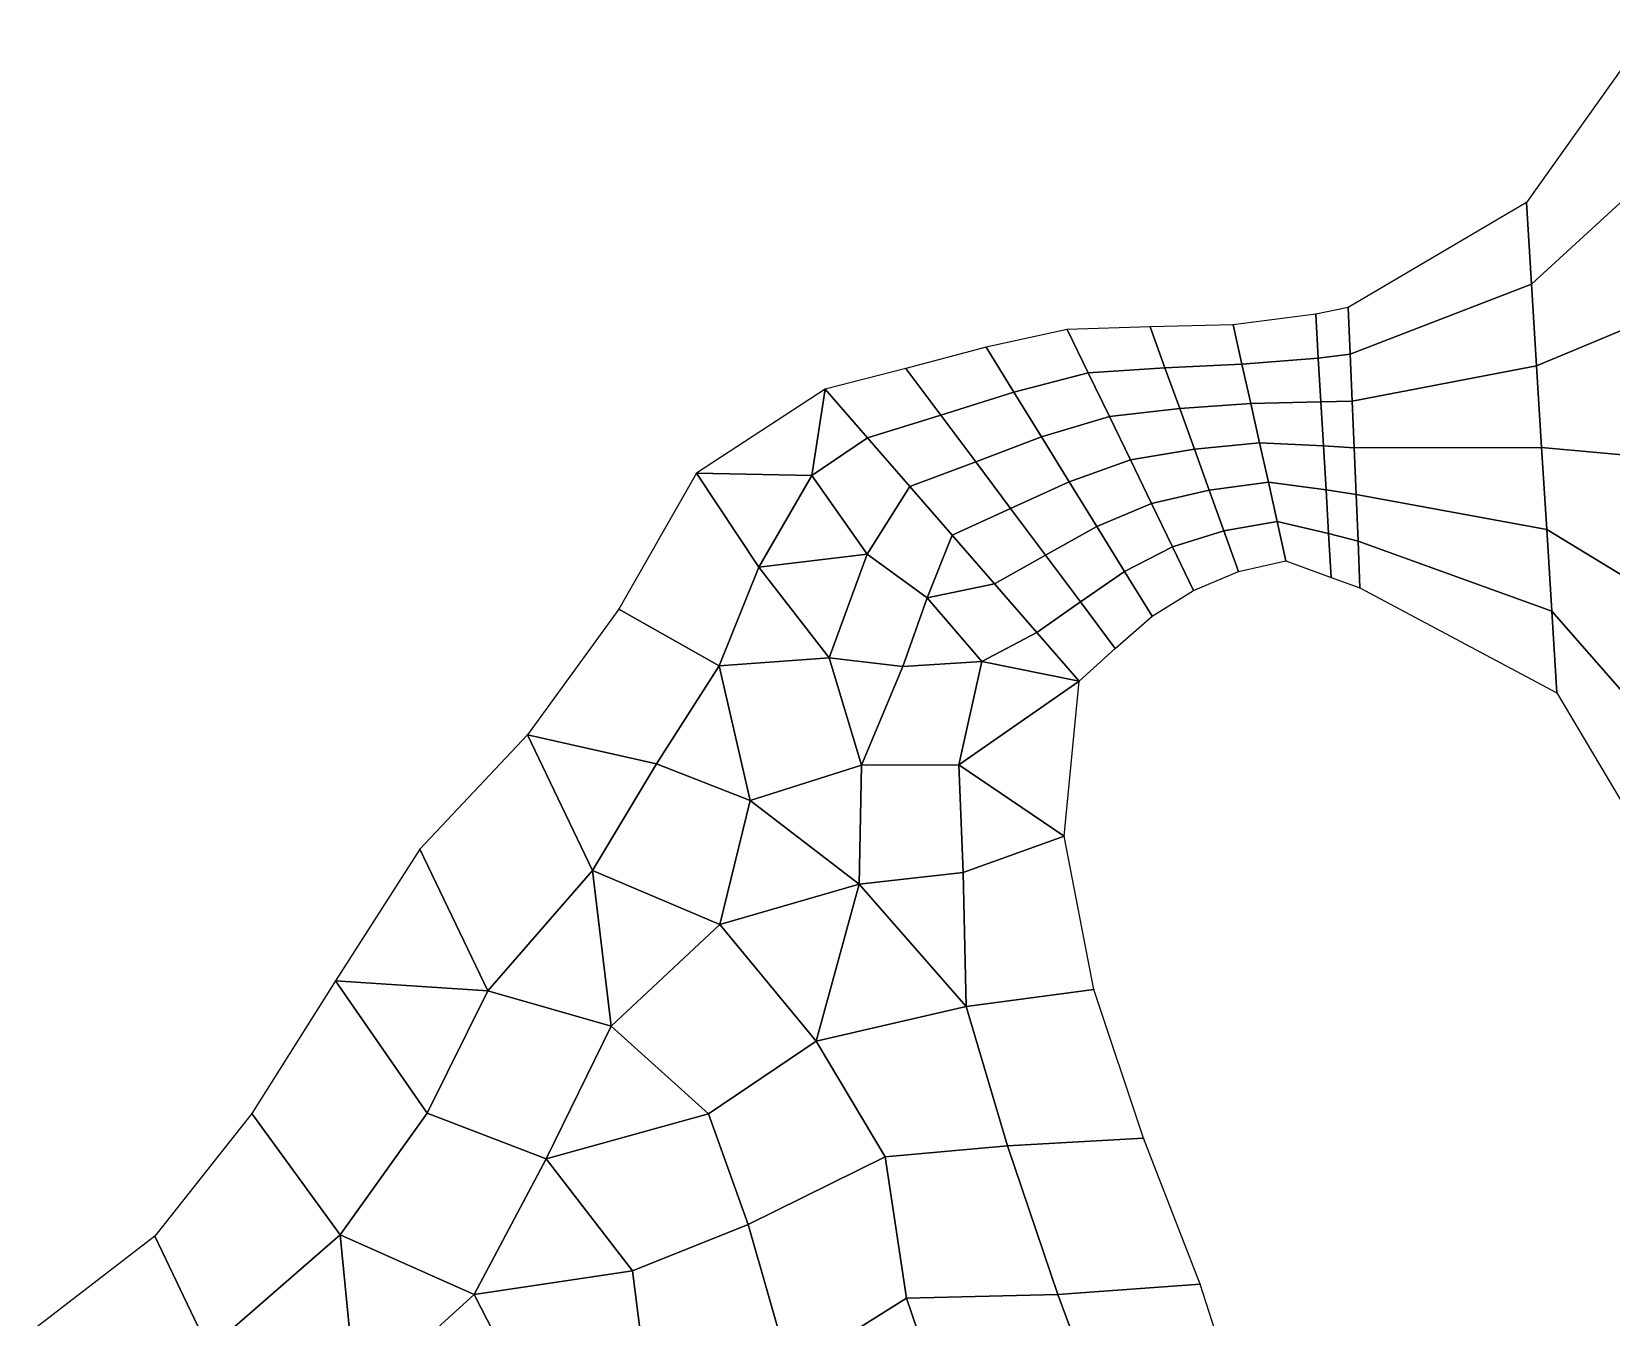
# Model space of a CAD drawing. Extents: x 380827 to 407438, y 6452886 to 6483357.
# Drawn here: x 390083 to 391290, y 6462363 to 6463345 of the extents above; entities that cross this region are included whole.
import ezdxf

# ---------------------------------------------------------------- set-up
doc = ezdxf.new("R2010")
doc.units = 0
for name, color, linetype in [('MESH_BOUND', 25, 'CONTINUOUS'), ('MESH_ELEMS', 18, 'CONTINUOUS'), ('MESH_NDSTRNGS', 17, 'CONTINUOUS'), ('MESH_NODES', 18, 'CONTINUOUS')]:
    doc.layers.add(name, color=color, linetype=linetype)

msp = doc.modelspace()

# ---------------------------------------------------------------- linework, layer by layer
at = {"layer": 'MESH_BOUND', "color": 25}
for points in [[(391317.886, 6463345.46, -2.124), (391224.985, 6463214.9, -2.632)], [(391224.985, 6463214.9, -2.632), (391088.829, 6463134.59, -2.889)], [(391063.9, 6463129.5, -2.821), (391000.827, 6463121.39, -3.135)], [(391088.829, 6463134.59, -2.889), (391063.9, 6463129.5, -2.821)], [(390874.069, 6463117.91, -0.958), (390812.193, 6463104.23, -0.281)], [(390937.513, 6463119.81, -1.956), (390874.069, 6463117.91, -0.958)], [(391000.827, 6463121.39, -3.135), (390937.513, 6463119.81, -1.956)], [(390812.193, 6463104.23, -0.281), (390750.709, 6463087.99, -0.161)], [(390750.709, 6463087.99, -0.161), (390689.127, 6463072.13, -0.442)], [(390689.127, 6463072.13, -0.442), (390590.821, 6463008.12, -0.311)], [(390590.821, 6463008.12, -0.311), (390531.254, 6462904.11, -0.083)], [(391004.88, 6462932.84, -0.31), (391041.219, 6462940.96, -0.721)], [(391041.219, 6462940.96, -0.721), (391075.8, 6462928.4, -0.031)], [(390970.495, 6462918.48, -0.034), (391004.88, 6462932.84, -0.31)], [(391075.8, 6462928.4, -0.031), (391097.754, 6462920.41, -1.602)], [(390938.866, 6462898.76, 0.015), (390970.495, 6462918.48, -0.034)], [(391097.754, 6462920.41, -1.602), (391248.228, 6462840.23, -1.439)], [(390531.254, 6462904.11, -0.083), (390461.528, 6462808.01, 0.037)], [(390910.789, 6462874.19, 0.039), (390938.866, 6462898.76, 0.015)], [(390883.161, 6462849.11, 0.016), (390910.789, 6462874.19, 0.039)], [(390871.577, 6462730.67, 0.098), (390883.161, 6462849.11, 0.016)], [(391248.228, 6462840.23, -1.439), (391335.585, 6462693.36, -1.103)], [(390461.528, 6462808.01, 0.037), (390379.227, 6462720.83, -0.17)], [(390894.454, 6462613.44, 0.018), (390871.577, 6462730.67, 0.098)], [(390379.227, 6462720.83, -0.17), (390314.745, 6462620.17, -0.428)], [(390314.745, 6462620.17, -0.428), (390250.999, 6462518.67, -0.358)], [(390932.291, 6462499.9, 0.017), (390894.454, 6462613.44, 0.018)], [(390250.999, 6462518.67, -0.358), (390176.634, 6462425.11, -0.149)], [(390975.648, 6462388.3, 0.007), (390932.291, 6462499.9, 0.017)], [(390176.634, 6462425.11, -0.149), (390082.571, 6462352.38, 0.027)], [(391012.266, 6462274.36, -0.077), (390975.648, 6462388.3, 0.007)]]:
    msp.add_polyline3d(points, dxfattribs=at)
at = {"layer": 'MESH_ELEMS', "color": 178}
for points in [[(391224.985, 6463214.9, -2.632), (391228.859, 6463152.45, -3.127), (391320.836, 6463236.78, -2.567), (391317.886, 6463345.46, -2.124)], [(391228.859, 6463152.45, -3.127), (391232.733, 6463090.01, -3.814), (391323.786, 6463128.1, -3.136), (391320.836, 6463236.78, -2.567)], [(391088.829, 6463134.59, -2.889), (391090.317, 6463098.89, -3.387), (391228.859, 6463152.45, -3.127), (391224.985, 6463214.9, -2.632)], [(391090.317, 6463098.89, -3.387), (391091.804, 6463063.2, -4.091), (391232.733, 6463090.01, -3.814), (391228.859, 6463152.45, -3.127)], [(391000.827, 6463121.39, -3.135), (391007.559, 6463091.32, -4.03), (391065.883, 6463095.98, -4.341), (391063.9, 6463129.5, -2.821)], [(391063.9, 6463129.5, -2.821), (391065.883, 6463095.98, -4.341), (391090.317, 6463098.89, -3.387), (391088.829, 6463134.59, -2.889)], [(390812.193, 6463104.23, -0.281), (390833.305, 6463069.98, -3.187), (390890.14, 6463084.67, -3.655), (390874.069, 6463117.91, -0.958)], [(390874.069, 6463117.91, -0.958), (390890.14, 6463084.67, -3.655), (390948.741, 6463088.65, -3.891), (390937.513, 6463119.81, -1.956)], [(390937.513, 6463119.81, -1.956), (390948.741, 6463088.65, -3.891), (391007.559, 6463091.32, -4.03), (391000.827, 6463121.39, -3.135)], [(391232.733, 6463090.01, -3.814), (391236.606, 6463027.56, -3.686), (391326.735, 6463019.41, -2.923), (391323.786, 6463128.1, -3.136)], [(390750.709, 6463087.99, -0.161), (390777.389, 6463052.36, -2.787), (390833.305, 6463069.98, -3.187), (390812.193, 6463104.23, -0.281)], [(391007.559, 6463091.32, -4.03), (391014.291, 6463061.24, -4.407), (391067.867, 6463062.47, -4.965), (391065.883, 6463095.98, -4.341)], [(391065.883, 6463095.98, -4.341), (391067.867, 6463062.47, -4.965), (391091.804, 6463063.2, -4.091), (391090.317, 6463098.89, -3.387)], [(390689.127, 6463072.13, -0.442), (390721.466, 6463034.96, -2.557), (390777.389, 6463052.36, -2.787), (390750.709, 6463087.99, -0.161)], [(390833.305, 6463069.98, -3.187), (390854.417, 6463035.74, -4.205), (390906.211, 6463051.43, -4.132), (390890.14, 6463084.67, -3.655)], [(390890.14, 6463084.67, -3.655), (390906.211, 6463051.43, -4.132), (390959.969, 6463057.49, -4.255), (390948.741, 6463088.65, -3.891)], [(390948.741, 6463088.65, -3.891), (390959.969, 6463057.49, -4.255), (391014.291, 6463061.24, -4.407), (391007.559, 6463091.32, -4.03)], [(391091.804, 6463063.2, -4.091), (391093.292, 6463027.5, -3.995), (391236.606, 6463027.56, -3.686), (391232.733, 6463090.01, -3.814)], [(390689.127, 6463072.13, -0.442), (390590.821, 6463008.12, -0.311), (390678.749, 6463006.31, -2.663), (390689.127, 6463072.13, -0.442)], [(390721.466, 6463034.96, -2.557), (390689.127, 6463072.13, -0.442), (390678.749, 6463006.31, -2.663), (390721.466, 6463034.96, -2.557)], [(390777.389, 6463052.36, -2.787), (390804.069, 6463016.72, -4.23), (390854.417, 6463035.74, -4.205), (390833.305, 6463069.98, -3.187)], [(390906.211, 6463051.43, -4.132), (390922.282, 6463018.19, -4.19), (390971.196, 6463026.33, -4.014), (390959.969, 6463057.49, -4.255)], [(390959.969, 6463057.49, -4.255), (390971.196, 6463026.33, -4.014), (391021.023, 6463031.17, -4.437), (391014.291, 6463061.24, -4.407)], [(391014.291, 6463061.24, -4.407), (391021.023, 6463031.17, -4.437), (391069.85, 6463028.95, -4.696), (391067.867, 6463062.47, -4.965)], [(391067.867, 6463062.47, -4.965), (391069.85, 6463028.95, -4.696), (391093.292, 6463027.5, -3.995), (391091.804, 6463063.2, -4.091)], [(390721.466, 6463034.96, -2.557), (390753.805, 6462997.79, -4.132), (390804.069, 6463016.72, -4.23), (390777.389, 6463052.36, -2.787)], [(390875.529, 6463001.49, -4.098), (390922.282, 6463018.19, -4.19), (390906.211, 6463051.43, -4.132), (390854.417, 6463035.74, -4.205)], [(390678.749, 6463006.31, -2.663), (390721.235, 6462946.1, -4.288), (390753.805, 6462997.79, -4.132), (390721.466, 6463034.96, -2.557)], [(390804.069, 6463016.72, -4.23), (390830.749, 6462981.09, -4.052), (390875.529, 6463001.49, -4.098), (390854.417, 6463035.74, -4.205)], [(390922.282, 6463018.19, -4.19), (390938.353, 6462984.96, -3.526), (390982.424, 6462995.17, -3.832), (390971.196, 6463026.33, -4.014)], [(390971.196, 6463026.33, -4.014), (390982.424, 6462995.17, -3.832), (391027.755, 6463001.1, -4.386), (391021.023, 6463031.17, -4.437)], [(391021.023, 6463031.17, -4.437), (391027.755, 6463001.1, -4.386), (391071.833, 6462995.43, -4.368), (391069.85, 6463028.95, -4.696)], [(391069.85, 6463028.95, -4.696), (391071.833, 6462995.43, -4.368), (391094.779, 6462991.8, -3.134), (391093.292, 6463027.5, -3.995)], [(391093.292, 6463027.5, -3.995), (391094.779, 6462991.8, -3.134), (391240.48, 6462965.12, -2.833), (391236.606, 6463027.56, -3.686)], [(391236.606, 6463027.56, -3.686), (391240.48, 6462965.12, -2.833), (391329.685, 6462910.73, -2.143), (391326.735, 6463019.41, -2.923)], [(390531.254, 6462904.11, -0.083), (390607.959, 6462860.95, -4.396), (390638.221, 6462936.27, -3.872), (390590.821, 6463008.12, -0.311)], [(390678.749, 6463006.31, -2.663), (390590.821, 6463008.12, -0.311), (390638.221, 6462936.27, -3.872), (390678.749, 6463006.31, -2.663)], [(390753.805, 6462997.79, -4.132), (390786.144, 6462960.62, -4.058), (390830.749, 6462981.09, -4.052), (390804.069, 6463016.72, -4.23)], [(390875.529, 6463001.49, -4.098), (390896.641, 6462967.25, -3.499), (390938.353, 6462984.96, -3.526), (390922.282, 6463018.19, -4.19)], [(390678.749, 6463006.31, -2.663), (390638.221, 6462936.27, -3.872), (390721.235, 6462946.1, -4.288), (390678.749, 6463006.31, -2.663)], [(390721.235, 6462946.1, -4.288), (390767.092, 6462912.85, -3.617), (390786.144, 6462960.62, -4.058), (390753.805, 6462997.79, -4.132)], [(390857.429, 6462945.45, -3.167), (390896.641, 6462967.25, -3.499), (390875.529, 6463001.49, -4.098), (390830.749, 6462981.09, -4.052)], [(390982.424, 6462995.17, -3.832), (390993.652, 6462964.01, -2.571), (391034.487, 6462971.03, -3.426), (391027.755, 6463001.1, -4.386)], [(391027.755, 6463001.1, -4.386), (391034.487, 6462971.03, -3.426), (391073.817, 6462961.92, -1.132), (391071.833, 6462995.43, -4.368)], [(390896.641, 6462967.25, -3.499), (390917.754, 6462933.01, -2.36), (390954.424, 6462951.72, -2.002), (390938.353, 6462984.96, -3.526)], [(390938.353, 6462984.96, -3.526), (390954.424, 6462951.72, -2.002), (390993.652, 6462964.01, -2.571), (390982.424, 6462995.17, -3.832)], [(391071.833, 6462995.43, -4.368), (391073.817, 6462961.92, -1.132), (391096.267, 6462956.11, -2.088), (391094.779, 6462991.8, -3.134)], [(391094.779, 6462991.8, -3.134), (391096.267, 6462956.11, -2.088), (391244.354, 6462902.67, -1.87), (391240.48, 6462965.12, -2.833)], [(390786.144, 6462960.62, -4.058), (390818.483, 6462923.45, -3.167), (390857.429, 6462945.45, -3.167), (390830.749, 6462981.09, -4.052)], [(390786.144, 6462960.62, -4.058), (390767.092, 6462912.85, -3.617), (390818.483, 6462923.45, -3.167), (390786.144, 6462960.62, -4.058)], [(390857.429, 6462945.45, -3.167), (390884.109, 6462909.82, -2.329), (390917.754, 6462933.01, -2.36), (390896.641, 6462967.25, -3.499)], [(390954.424, 6462951.72, -2.002), (390970.495, 6462918.48, -0.034), (391004.88, 6462932.84, -0.31), (390993.652, 6462964.01, -2.571)], [(390993.652, 6462964.01, -2.571), (391004.88, 6462932.84, -0.31), (391041.219, 6462940.96, -0.721), (391034.487, 6462971.03, -3.426)], [(391034.487, 6462971.03, -3.426), (391041.219, 6462940.96, -0.721), (391075.8, 6462928.4, -0.031), (391073.817, 6462961.92, -1.132)], [(391073.817, 6462961.92, -1.132), (391075.8, 6462928.4, -0.031), (391097.754, 6462920.41, -1.602), (391096.267, 6462956.11, -2.088)], [(391240.48, 6462965.12, -2.833), (391244.354, 6462902.67, -1.87), (391332.635, 6462802.05, -1.403), (391329.685, 6462910.73, -2.143)], [(390917.754, 6462933.01, -2.36), (390938.866, 6462898.76, 0.015), (390970.495, 6462918.48, -0.034), (390954.424, 6462951.72, -2.002)], [(391096.267, 6462956.11, -2.088), (391097.754, 6462920.41, -1.602), (391248.228, 6462840.23, -1.439), (391244.354, 6462902.67, -1.87)], [(390638.221, 6462936.27, -3.872), (390607.959, 6462860.95, -4.396), (390692.121, 6462866.89, -3.759), (390638.221, 6462936.27, -3.872)], [(390721.235, 6462946.1, -4.288), (390638.221, 6462936.27, -3.872), (390692.121, 6462866.89, -3.759), (390721.235, 6462946.1, -4.288)], [(390692.121, 6462866.89, -3.759), (390748.296, 6462860.46, -3.328), (390767.092, 6462912.85, -3.617), (390721.235, 6462946.1, -4.288)], [(390850.822, 6462886.28, -2.348), (390884.109, 6462909.82, -2.329), (390857.429, 6462945.45, -3.167), (390818.483, 6462923.45, -3.167)], [(390808.833, 6462864.09, -2.323), (390850.822, 6462886.28, -2.348), (390818.483, 6462923.45, -3.167), (390767.092, 6462912.85, -3.617)], [(390884.109, 6462909.82, -2.329), (390910.789, 6462874.19, 0.039), (390938.866, 6462898.76, 0.015), (390917.754, 6462933.01, -2.36)], [(390767.092, 6462912.85, -3.617), (390748.296, 6462860.46, -3.328), (390808.833, 6462864.09, -2.323), (390767.092, 6462912.85, -3.617)], [(390461.528, 6462808.01, 0.037), (390560.077, 6462786.09, -4.473), (390607.959, 6462860.95, -4.396), (390531.254, 6462904.11, -0.083)], [(390910.789, 6462874.19, 0.039), (390884.109, 6462909.82, -2.329), (390850.822, 6462886.28, -2.348), (390883.161, 6462849.11, 0.016)], [(391244.354, 6462902.67, -1.87), (391248.228, 6462840.23, -1.439), (391335.585, 6462693.36, -1.103), (391332.635, 6462802.05, -1.403)], [(390850.822, 6462886.28, -2.348), (390808.833, 6462864.09, -2.323), (390883.161, 6462849.11, 0.016), (390850.822, 6462886.28, -2.348)], [(390631.732, 6462757.88, -3.402), (390716.85, 6462784.94, -2.172), (390692.121, 6462866.89, -3.759), (390607.959, 6462860.95, -4.396)], [(390748.296, 6462860.46, -3.328), (390692.121, 6462866.89, -3.759), (390716.85, 6462784.94, -2.172), (390748.296, 6462860.46, -3.328)], [(390716.85, 6462784.94, -2.172), (390791.267, 6462785.08, -2.02), (390808.833, 6462864.09, -2.323), (390748.296, 6462860.46, -3.328)], [(390808.833, 6462864.09, -2.323), (390791.267, 6462785.08, -2.02), (390883.161, 6462849.11, 0.016), (390808.833, 6462864.09, -2.323)], [(390607.959, 6462860.95, -4.396), (390560.077, 6462786.09, -4.473), (390631.732, 6462757.88, -3.402), (390607.959, 6462860.95, -4.396)], [(390883.161, 6462849.11, 0.016), (390791.267, 6462785.08, -2.02), (390871.577, 6462730.67, 0.098), (390883.161, 6462849.11, 0.016)], [(390379.227, 6462720.83, -0.17), (390431.14, 6462612.41, -4.646), (390511.308, 6462704.49, -4.44), (390461.528, 6462808.01, 0.037)], [(390560.077, 6462786.09, -4.473), (390461.528, 6462808.01, 0.037), (390511.308, 6462704.49, -4.44), (390560.077, 6462786.09, -4.473)], [(390511.308, 6462704.49, -4.44), (390608.451, 6462663.13, -2.102), (390631.732, 6462757.88, -3.402), (390560.077, 6462786.09, -4.473)], [(390716.85, 6462784.94, -2.172), (390631.732, 6462757.88, -3.402), (390715.041, 6462694.11, -1.992), (390716.85, 6462784.94, -2.172)], [(390715.041, 6462694.11, -1.992), (390794.381, 6462702.82, -1.702), (390791.267, 6462785.08, -2.02), (390716.85, 6462784.94, -2.172)], [(390791.267, 6462785.08, -2.02), (390794.381, 6462702.82, -1.702), (390871.577, 6462730.67, 0.098), (390791.267, 6462785.08, -2.02)], [(390631.732, 6462757.88, -3.402), (390608.451, 6462663.13, -2.102), (390715.041, 6462694.11, -1.992), (390631.732, 6462757.88, -3.402)], [(390796.765, 6462600.54, -1.867), (390894.454, 6462613.44, 0.018), (390871.577, 6462730.67, 0.098), (390794.381, 6462702.82, -1.702)], [(390379.227, 6462720.83, -0.17), (390314.745, 6462620.17, -0.428), (390431.14, 6462612.41, -4.646), (390379.227, 6462720.83, -0.17)], [(390511.308, 6462704.49, -4.44), (390431.14, 6462612.41, -4.646), (390525.41, 6462585.59, -2.895), (390511.308, 6462704.49, -4.44)], [(390608.451, 6462663.13, -2.102), (390511.308, 6462704.49, -4.44), (390525.41, 6462585.59, -2.895), (390608.451, 6462663.13, -2.102)], [(390715.041, 6462694.11, -1.992), (390608.451, 6462663.13, -2.102), (390682.287, 6462573.99, -1.561), (390715.041, 6462694.11, -1.992)], [(390715.041, 6462694.11, -1.992), (390682.287, 6462573.99, -1.561), (390796.765, 6462600.54, -1.867), (390715.041, 6462694.11, -1.992)], [(390794.381, 6462702.82, -1.702), (390715.041, 6462694.11, -1.992), (390796.765, 6462600.54, -1.867), (390794.381, 6462702.82, -1.702)], [(390525.41, 6462585.59, -2.895), (390599.814, 6462518.62, -2.009), (390682.287, 6462573.99, -1.561), (390608.451, 6462663.13, -2.102)], [(390250.999, 6462518.67, -0.358), (390318.469, 6462426, -4.719), (390384.919, 6462519, -4.558), (390314.745, 6462620.17, -0.428)], [(390431.14, 6462612.41, -4.646), (390314.745, 6462620.17, -0.428), (390384.919, 6462519, -4.558), (390431.14, 6462612.41, -4.646)], [(390384.919, 6462519, -4.558), (390475.754, 6462484.13, -2.208), (390525.41, 6462585.59, -2.895), (390431.14, 6462612.41, -4.646)], [(390796.765, 6462600.54, -1.867), (390828.393, 6462494.04, -1.778), (390932.291, 6462499.9, 0.017), (390894.454, 6462613.44, 0.018)], [(390682.287, 6462573.99, -1.561), (390734.825, 6462485.62, -1.77), (390828.393, 6462494.04, -1.778), (390796.765, 6462600.54, -1.867)], [(390599.814, 6462518.62, -2.009), (390525.41, 6462585.59, -2.895), (390475.754, 6462484.13, -2.208), (390599.814, 6462518.62, -2.009)], [(390599.814, 6462518.62, -2.009), (390630.304, 6462433.95, -1.959), (390734.825, 6462485.62, -1.77), (390682.287, 6462573.99, -1.561)], [(390176.634, 6462425.11, -0.149), (390218.103, 6462338.73, -5.791), (390318.469, 6462426, -4.719), (390250.999, 6462518.67, -0.358)], [(390318.469, 6462426, -4.719), (390420.833, 6462380.59, -1.955), (390475.754, 6462484.13, -2.208), (390384.919, 6462519, -4.558)], [(390541.717, 6462398.46, -1.333), (390630.304, 6462433.95, -1.959), (390599.814, 6462518.62, -2.009), (390475.754, 6462484.13, -2.208)], [(390734.825, 6462485.62, -1.77), (390751.188, 6462377.77, -1.643), (390866.891, 6462380.52, -2.031), (390828.393, 6462494.04, -1.778)], [(390828.393, 6462494.04, -1.778), (390866.891, 6462380.52, -2.031), (390975.648, 6462388.3, 0.007), (390932.291, 6462499.9, 0.017)], [(390541.717, 6462398.46, -1.333), (390475.754, 6462484.13, -2.208), (390420.833, 6462380.59, -1.955), (390541.717, 6462398.46, -1.333)], [(390630.304, 6462433.95, -1.959), (390662.284, 6462321.93, -1.923), (390751.188, 6462377.77, -1.643), (390734.825, 6462485.62, -1.77)], [(390552.586, 6462314.19, -1.791), (390662.284, 6462321.93, -1.923), (390630.304, 6462433.95, -1.959), (390541.717, 6462398.46, -1.333)], [(390119.684, 6462261.46, -6.292), (390218.103, 6462338.73, -5.791), (390176.634, 6462425.11, -0.149), (390082.571, 6462352.38, 0.027)], [(390318.469, 6462426, -4.719), (390218.103, 6462338.73, -5.791), (390330.86, 6462298.7, -2.246), (390318.469, 6462426, -4.719)], [(390420.833, 6462380.59, -1.955), (390318.469, 6462426, -4.719), (390330.86, 6462298.7, -2.246), (390420.833, 6462380.59, -1.955)], [(390465.932, 6462292.57, -0.734), (390552.586, 6462314.19, -1.791), (390541.717, 6462398.46, -1.333), (390420.833, 6462380.59, -1.955)], [(390330.86, 6462298.7, -2.246), (390381.684, 6462230.43, -0.938), (390465.932, 6462292.57, -0.734), (390420.833, 6462380.59, -1.955)], [(390751.188, 6462377.77, -1.643), (390789.625, 6462264.64, -2.779), (390911.132, 6462261.36, -2.345), (390866.891, 6462380.52, -2.031)], [(390911.132, 6462261.36, -2.345), (391012.266, 6462274.36, -0.077), (390975.648, 6462388.3, 0.007), (390866.891, 6462380.52, -2.031)], [(390662.284, 6462321.93, -1.923), (390703.491, 6462204.7, -2.062), (390789.625, 6462264.64, -2.779), (390751.188, 6462377.77, -1.643)]]:
    msp.add_3dface(points, dxfattribs=at)
at = {"layer": 'MESH_NDSTRNGS', "color": 17}
for points in [[(391063.9, 6463129.5, -2.821), (391065.883, 6463095.98, -4.341)], [(391065.883, 6463095.98, -4.341), (391067.867, 6463062.47, -4.965)], [(391067.867, 6463062.47, -4.965), (391069.85, 6463028.95, -4.696)], [(391069.85, 6463028.95, -4.696), (391071.833, 6462995.43, -4.368)], [(391071.833, 6462995.43, -4.368), (391073.817, 6462961.92, -1.132)], [(391073.817, 6462961.92, -1.132), (391075.8, 6462928.4, -0.031)]]:
    msp.add_polyline3d(points, dxfattribs=at)
for p in [(391063.9, 6463129.5, -2.821), (391065.883, 6463095.98, -4.341), (391067.867, 6463062.47, -4.965), (391069.85, 6463028.95, -4.696), (391071.833, 6462995.43, -4.368), (391073.817, 6462961.92, -1.132), (391075.8, 6462928.4, -0.031)]:
    msp.add_point(p, dxfattribs=at)
at = {"layer": 'MESH_NODES', "color": 18}
for p in [(391224.985, 6463214.9, -2.632), (391228.859, 6463152.45, -3.127), (391063.9, 6463129.5, -2.821), (391088.829, 6463134.59, -2.889), (390874.069, 6463117.91, -0.958), (390937.513, 6463119.81, -1.956), (391000.827, 6463121.39, -3.135), (390812.193, 6463104.23, -0.281), (391065.883, 6463095.98, -4.341), (391090.317, 6463098.89, -3.387), (390750.709, 6463087.99, -0.161), (390890.14, 6463084.67, -3.655), (390948.741, 6463088.65, -3.891), (391007.559, 6463091.32, -4.03), (391232.733, 6463090.01, -3.814), (390689.127, 6463072.13, -0.442), (390833.305, 6463069.98, -3.187), (390959.969, 6463057.49, -4.255), (391014.291, 6463061.24, -4.407), (391067.867, 6463062.47, -4.965), (391091.804, 6463063.2, -4.091), (390777.389, 6463052.36, -2.787), (390906.211, 6463051.43, -4.132), (390721.466, 6463034.96, -2.557), (390854.417, 6463035.74, -4.205), (390971.196, 6463026.33, -4.014), (391021.023, 6463031.17, -4.437), (391069.85, 6463028.95, -4.696), (391093.292, 6463027.5, -3.995), (391236.606, 6463027.56, -3.686), (390590.821, 6463008.12, -0.311), (390804.069, 6463016.72, -4.23), (390922.282, 6463018.19, -4.19), (390678.749, 6463006.31, -2.663), (390753.805, 6462997.79, -4.132), (390875.529, 6463001.49, -4.098), (391027.755, 6463001.1, -4.386), (390938.353, 6462984.96, -3.526), (390982.424, 6462995.17, -3.832), (391071.833, 6462995.43, -4.368), (391094.779, 6462991.8, -3.134), (390830.749, 6462981.09, -4.052), (390786.144, 6462960.62, -4.058), (390896.641, 6462967.25, -3.499), (390993.652, 6462964.01, -2.571), (391034.487, 6462971.03, -3.426), (391073.817, 6462961.92, -1.132), (391240.48, 6462965.12, -2.833), (390954.424, 6462951.72, -2.002), (391096.267, 6462956.11, -2.088), (390638.221, 6462936.27, -3.872), (390721.235, 6462946.1, -4.288), (390857.429, 6462945.45, -3.167), (391041.219, 6462940.96, -0.721), (390818.483, 6462923.45, -3.167), (390917.754, 6462933.01, -2.36), (391004.88, 6462932.84, -0.31), (391075.8, 6462928.4, -0.031), (390767.092, 6462912.85, -3.617), (390970.495, 6462918.48, -0.034), (391097.754, 6462920.41, -1.602), (390531.254, 6462904.11, -0.083), (390884.109, 6462909.82, -2.329), (391244.354, 6462902.67, -1.87), (390938.866, 6462898.76, 0.015), (390850.822, 6462886.28, -2.348), (390692.121, 6462866.89, -3.759), (390808.833, 6462864.09, -2.323), (390910.789, 6462874.19, 0.039), (390607.959, 6462860.95, -4.396), (390748.296, 6462860.46, -3.328), (390883.161, 6462849.11, 0.016), (391248.228, 6462840.23, -1.439), (390461.528, 6462808.01, 0.037), (390560.077, 6462786.09, -4.473), (390716.85, 6462784.94, -2.172), (390791.267, 6462785.08, -2.02), (390631.732, 6462757.88, -3.402), (390871.577, 6462730.67, 0.098), (390379.227, 6462720.83, -0.17), (390511.308, 6462704.49, -4.44), (390715.041, 6462694.11, -1.992), (390794.381, 6462702.82, -1.702), (390608.451, 6462663.13, -2.102), (390314.745, 6462620.17, -0.428), (390431.14, 6462612.41, -4.646), (390894.454, 6462613.44, 0.018), (390796.765, 6462600.54, -1.867), (390525.41, 6462585.59, -2.895), (390682.287, 6462573.99, -1.561), (390250.999, 6462518.67, -0.358), (390384.919, 6462519, -4.558), (390599.814, 6462518.62, -2.009), (390828.393, 6462494.04, -1.778), (390932.291, 6462499.9, 0.017), (390475.754, 6462484.13, -2.208), (390734.825, 6462485.62, -1.77), (390630.304, 6462433.95, -1.959), (390176.634, 6462425.11, -0.149), (390318.469, 6462426, -4.719), (390541.717, 6462398.46, -1.333), (390420.833, 6462380.59, -1.955), (390866.891, 6462380.52, -2.031), (390975.648, 6462388.3, 0.007), (390751.188, 6462377.77, -1.643)]:
    msp.add_point(p, dxfattribs=at)

doc.saveas('drawing.dxf')
